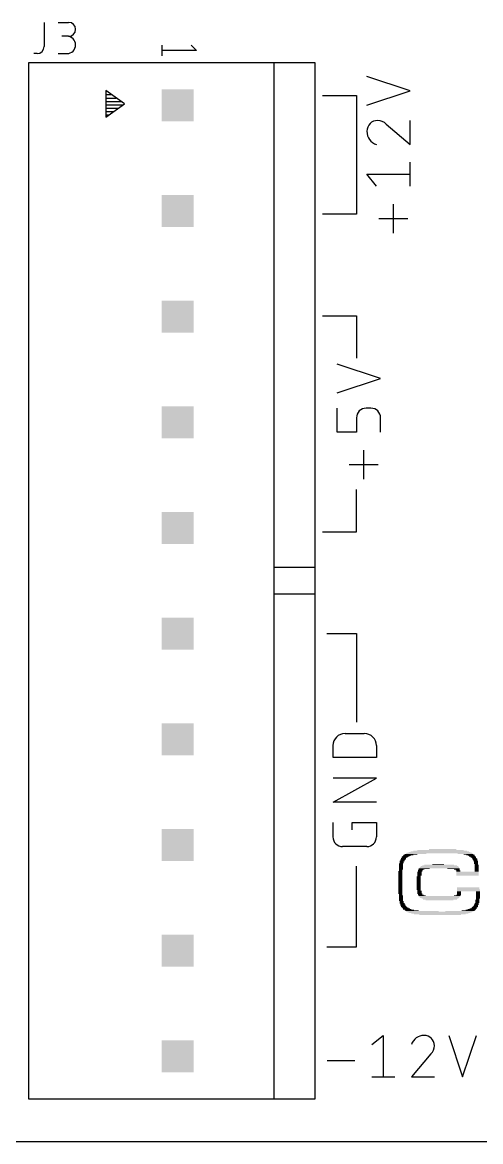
# Model space of a CAD drawing. Extents: x 0 to 94, y 0 to 124.
# Drawn here: x 50.19 to 67.36, y 0 to 41.95 of the extents above; entities that cross this region are included whole.
import ezdxf

# ---------------------------------------------------------------- set-up
doc = ezdxf.new("R2010")
doc.units = 0
for name, color, linetype in [('20', 30, 'CONTINUOUS'), ('21', 253, 'CONTINUOUS'), ('25', 253, 'CONTINUOUS'), ('51', 253, 'CONTINUOUS')]:
    doc.layers.add(name, color=color, linetype=linetype)

# ---------------------------------------------------------------- blocks, each defined once
blk = doc.blocks.new('RECT')
blk.add_solid([(-0.5, -0.5), (0.5, -0.5), (-0.5, 0.5), (0.5, 0.5)])

msp = doc.modelspace()

# ---------------------------------------------------------------- linework, layer by layer
at = {"layer": '20'}
msp.add_line((0, 0), (94, 0), dxfattribs=at)
at = {"layer": '21'}
for p, q in [((55.41, 41.1), (55.41, 40.7)), ((56.71, 40.9), (55.41, 40.9)), ((56.51, 41.1), (56.71, 40.9)), ((50.41, 40.44), (50.41, 1.6)), ((59.61, 40.44), (50.41, 40.44)), ((61.16, 40.44), (59.61, 40.44)), ((59.61, 40.44), (59.61, 21.52)), ((61.16, 21.52), (61.16, 40.44)), ((64.7255, 39.3855), (63.0999, 39.9274)), ((53.31, 39.4), (53.31, 38.4)), ((54.01, 38.9), (53.31, 39.4)), ((53.31, 39.37), (53.352, 39.37)), ((53.31, 39.243), (53.5298, 39.243)), ((53.31, 39.116), (53.7076, 39.116)), ((61.4363, 39.2112), (62.7063, 39.2112)), ((62.7063, 39.2112), (62.7063, 34.7662)), ((63.0999, 38.8437), (64.7255, 39.3855)), ((53.31, 38.989), (53.8854, 38.989)), ((53.31, 38.4), (54.01, 38.9)), ((53.31, 38.862), (53.9568, 38.862)), ((53.31, 38.735), (53.779, 38.735)), ((53.31, 38.608), (53.6012, 38.608)), ((53.31, 38.481), (53.4234, 38.481)), ((64.7255, 37.3709), (64.7255, 38.274)), ((63.8224, 38.1385), (64.7255, 37.3709)), ((64.7255, 35.8077), (64.7255, 36.7108)), ((63.4612, 35.8077), (63.0999, 36.2593)), ((63.0999, 36.2593), (64.7255, 36.2593)), ((64.0934, 34.0501), (64.0934, 35.1338)), ((62.7063, 34.7662), (61.4363, 34.7662)), ((64.6352, 34.592), (63.5515, 34.592)), ((61.4363, 30.9563), (62.7063, 30.9563)), ((62.7063, 30.9563), (62.7063, 29.3688)), ((63.6143, 28.6027), (61.9887, 29.1446)), ((61.9887, 28.0609), (63.6143, 28.6027)), ((61.9887, 26.588), (61.9887, 27.4912)), ((63.2531, 27.4912), (63.0724, 27.4912)), ((62.7112, 27.1299), (62.7112, 26.588)), ((63.6143, 26.588), (63.6143, 27.1299)), ((62.7112, 26.588), (61.9887, 26.588)), ((62.9821, 24.8304), (62.9821, 25.9141)), ((63.524, 25.3723), (62.4403, 25.3723)), ((62.7063, 22.86), (62.7063, 24.4475)), ((61.4363, 22.86), (62.7063, 22.86)), ((59.61, 21.52), (59.61, 20.52)), ((61.16, 21.52), (59.61, 21.52)), ((61.16, 20.52), (61.16, 21.52)), ((59.61, 20.52), (59.61, 1.6)), ((61.16, 20.52), (59.61, 20.52)), ((61.16, 1.6), (61.16, 20.52)), ((61.595, 19.05), (62.7063, 19.05)), ((62.7063, 19.05), (62.7063, 15.7163)), ((62.2815, 15.2951), (63.004, 15.2951)), ((61.83, 14.392), (61.83, 14.8436)), ((63.4556, 14.8436), (63.4556, 14.392)), ((63.4556, 14.392), (61.83, 14.392)), ((61.83, 12.7247), (63.4556, 13.6278)), ((63.4556, 13.6278), (61.83, 13.6278)), ((63.4556, 12.7247), (61.83, 12.7247)), ((61.83, 11.4186), (61.83, 11.9605)), ((62.5524, 11.6895), (62.5524, 11.9605)), ((62.5524, 11.9605), (63.4556, 11.9605)), ((63.4556, 11.9605), (63.4556, 11.4186)), ((63.0943, 11.0574), (62.1912, 11.0574)), ((62.7063, 7.3025), (62.7063, 10.3187)), ((61.595, 7.3025), (62.7063, 7.3025)), ((63.2846, 3.6386), (63.715, 3.9829)), ((63.715, 3.9829), (63.715, 2.4335)), ((66.1717, 3.9829), (66.6882, 2.4335)), ((66.6882, 2.4335), (67.2046, 3.9829)), ((61.6129, 3.036), (62.6458, 3.036)), ((65.5029, 3.2943), (64.7712, 2.4335)), ((63.2846, 2.4335), (64.1454, 2.4335)), ((64.7712, 2.4335), (65.632, 2.4335)), ((50.41, 1.6), (59.61, 1.6)), ((59.61, 1.6), (61.16, 1.6))]:
    msp.add_line(p, q, dxfattribs=at)
for centre, radius, start, end in [((63.5064, 37.8676), 0.4064, 90, 180), ((63.5064, 37.8375), 0.4365, 43.6033, 90), ((63.6221, 37.8676), 0.5221, 180.0001, 252.0552), ((63.0724, 27.1299), 0.3612, 90, 180), ((63.2531, 27.1299), 0.3612, 0, 90), ((62.2815, 14.8436), 0.4516, 90, 180), ((63.004, 14.8436), 0.4516, 359.9996, 90), ((62.1912, 11.4186), 0.3613, 180.001, 270), ((63.0943, 11.4186), 0.3612, 270, 0), ((65.2446, 3.4853), 0.4976, 89.9999, 162.0554), ((65.2446, 3.5956), 0.3874, 0, 90), ((65.2159, 3.5956), 0.4161, 313.6036, 359.9999)]:
    msp.add_arc(centre, radius, start, end, dxfattribs=at)
at = {"layer": '25'}
for p, q in [((51.004, 41.9505), (51.004, 41.0417)), ((51.5314, 41.9505), (51.9208, 41.9505)), ((51.9208, 41.4312), (51.6612, 41.4312)), ((50.7444, 40.7821), (50.6146, 40.7821)), ((51.5314, 40.7821), (51.8559, 40.7821))]:
    msp.add_line(p, q, dxfattribs=at)
for centre, radius, end in [((51.9208, 41.6908), 0.2596, 90), ((51.8559, 41.1066), 0.3246, 90), ((50.7444, 41.0417), 0.2596, 0)]:
    msp.add_arc(centre, radius, 270, end, dxfattribs=at)

# ---------------------------------------------------------------- block references
at = {"layer": '21', "yscale": 0.0255}
for p, xscale in [((65.8492, 10.898), 2.0144), ((65.862, 10.9235), 1.734), ((65.9385, 10.949), 1.02), ((64.4212, 10.5155), 0.1785), ((64.4085, 10.49), 0.153), ((64.4468, 10.5665), 0.1784), ((64.434, 10.541), 0.1529), ((64.4722, 10.6175), 0.1785), ((64.4722, 10.592), 0.1785), ((64.4977, 10.643), 0.1785), ((64.5233, 10.6685), 0.2296), ((64.5615, 10.694), 0.255), ((64.5997, 10.7195), 0.2805), ((64.6635, 10.745), 0.3571), ((64.7527, 10.7705), 0.4845), ((64.944, 10.796), 0.765), ((65.811, 10.8215), 2.448), ((65.8237, 10.847), 2.3205), ((65.8364, 10.8725), 2.193), ((66.78, 10.796), 0.5611), ((66.9074, 10.7705), 0.357), ((66.984, 10.745), 0.306), ((67.0222, 10.7195), 0.2294), ((67.0477, 10.694), 0.2295), ((67.0859, 10.6685), 0.204), ((67.0987, 10.643), 0.1785), ((67.1242, 10.6175), 0.1785), ((67.1497, 10.592), 0.1784), ((67.1497, 10.5665), 0.1784), ((67.1752, 10.5155), 0.1785), ((67.1625, 10.541), 0.153), ((67.188, 10.49), 0.153), ((64.3575, 10.133), 0.1529), ((64.3575, 10.1075), 0.1529), ((64.3575, 10.082), 0.1529), ((64.3575, 10.0565), 0.1529), ((64.3702, 10.184), 0.1275), ((64.3702, 10.1585), 0.1275), ((64.383, 10.4135), 0.153), ((64.383, 10.388), 0.153), ((64.383, 10.3625), 0.153), ((64.383, 10.337), 0.153), ((64.383, 10.3115), 0.153), ((64.383, 10.286), 0.153), ((64.383, 10.2605), 0.153), ((64.383, 10.235), 0.153), ((64.383, 10.2095), 0.153), ((64.4085, 10.4645), 0.153), ((64.4085, 10.439), 0.153), ((65.0714, 10.1075), 0.153), ((65.0714, 10.082), 0.153), ((65.0714, 10.0565), 0.153), ((65.1098, 10.184), 0.1784), ((65.097, 10.1585), 0.1529), ((65.097, 10.133), 0.1529), ((65.25, 10.235), 0.4081), ((65.148, 10.2095), 0.204), ((65.811, 10.2605), 1.479), ((65.8237, 10.286), 1.4535), ((65.8237, 10.3115), 1.4025), ((65.8238, 10.337), 1.3006), ((65.811, 10.3625), 1.122), ((65.7727, 10.388), 0.4335), ((66.3465, 10.235), 0.459), ((66.474, 10.2095), 0.204), ((66.4995, 10.184), 0.153), ((66.525, 10.1585), 0.153), ((66.525, 10.133), 0.153), ((66.8692, 10.1075), 0.8415), ((66.8692, 10.082), 0.8415), ((66.8692, 10.0565), 0.8415), ((67.188, 10.4645), 0.153), ((67.188, 10.439), 0.153), ((67.188, 10.4135), 0.153), ((67.2007, 10.388), 0.1275), ((67.2135, 10.3625), 0.153), ((67.2135, 10.337), 0.153), ((67.2135, 10.3115), 0.153), ((67.2135, 10.286), 0.153), ((67.2135, 10.2605), 0.153), ((67.2135, 10.235), 0.153), ((67.2135, 10.2095), 0.153), ((67.2135, 10.184), 0.153), ((67.2135, 10.1585), 0.153), ((67.2135, 10.133), 0.153), ((64.3575, 10.031), 0.1529), ((64.3575, 10.0055), 0.1529), ((64.3575, 9.98), 0.1529), ((64.3575, 9.9545), 0.1529), ((64.3575, 9.929), 0.1529), ((64.3575, 9.9035), 0.1529), ((64.3575, 9.878), 0.1529), ((64.3575, 9.8525), 0.1529), ((64.3575, 9.827), 0.1529), ((64.3575, 9.8015), 0.1529), ((64.3575, 9.776), 0.1529), ((64.3575, 9.7505), 0.1529), ((64.3575, 9.725), 0.1529), ((64.3575, 9.6995), 0.1529), ((64.3575, 9.674), 0.1529), ((64.3575, 9.6485), 0.1529), ((65.046, 9.929), 0.153), ((65.046, 9.9035), 0.153), ((65.046, 9.878), 0.153), ((65.046, 9.8525), 0.153), ((65.046, 9.827), 0.153), ((65.046, 9.8015), 0.153), ((65.046, 9.776), 0.153), ((65.046, 9.7505), 0.153), ((65.046, 9.725), 0.153), ((65.046, 9.6995), 0.153), ((65.046, 9.674), 0.153), ((65.046, 9.6485), 0.153), ((65.0714, 10.031), 0.153), ((65.0714, 10.0055), 0.153), ((65.0714, 9.98), 0.153), ((65.0587, 9.9545), 0.1275), ((66.8692, 10.031), 0.8415), ((66.8692, 10.0055), 0.8415), ((66.8692, 9.98), 0.8415), ((64.3575, 9.623), 0.1529), ((64.3575, 9.5975), 0.1529), ((64.3575, 9.572), 0.1529), ((64.3575, 9.5465), 0.1529), ((64.3575, 9.521), 0.1529), ((64.3575, 9.4955), 0.1529), ((64.3575, 9.47), 0.1529), ((64.3575, 9.4445), 0.1529), ((64.3575, 9.419), 0.1529), ((64.3575, 9.3935), 0.1529), ((64.3575, 9.368), 0.1529), ((64.3575, 9.3425), 0.1529), ((64.3575, 9.317), 0.1529), ((64.3575, 9.2915), 0.1529), ((64.3702, 9.266), 0.1275), ((64.3702, 9.2405), 0.1275), ((65.046, 9.623), 0.153), ((65.046, 9.5975), 0.153), ((65.046, 9.572), 0.153), ((65.046, 9.5465), 0.153), ((65.046, 9.521), 0.153), ((65.046, 9.4955), 0.153), ((65.046, 9.47), 0.153), ((65.046, 9.4445), 0.153), ((65.0714, 9.3935), 0.153), ((65.0714, 9.368), 0.153), ((65.0714, 9.3425), 0.153), ((65.0714, 9.317), 0.153), ((65.0842, 9.2915), 0.1785), ((65.0587, 9.419), 0.1275), ((65.097, 9.266), 0.1529), ((65.1225, 9.2405), 0.2039), ((66.5378, 9.2405), 0.1786), ((66.8948, 9.521), 0.8414), ((66.8948, 9.4955), 0.8414), ((66.8948, 9.47), 0.8414), ((66.9076, 9.4445), 0.867), ((66.9076, 9.419), 0.867), ((66.9076, 9.3935), 0.867), ((66.5506, 9.368), 0.153), ((66.5506, 9.3425), 0.153), ((66.5506, 9.317), 0.153), ((66.5506, 9.2915), 0.153), ((66.5506, 9.266), 0.153), ((67.2645, 9.368), 0.1531), ((67.2645, 9.3425), 0.1531), ((67.2645, 9.317), 0.1531), ((67.2645, 9.2915), 0.1531), ((67.2645, 9.266), 0.1531), ((67.2645, 9.2405), 0.1531), ((64.383, 9.215), 0.153), ((64.383, 9.1895), 0.153), ((64.383, 9.164), 0.153), ((64.383, 9.1385), 0.153), ((64.383, 9.113), 0.153), ((64.383, 9.0875), 0.153), ((64.383, 9.062), 0.153), ((64.383, 9.0365), 0.153), ((64.4212, 8.9345), 0.1785), ((64.4085, 9.011), 0.153), ((64.4085, 8.9855), 0.153), ((64.4085, 8.96), 0.153), ((64.434, 8.909), 0.1529), ((64.4468, 8.8835), 0.1784), ((64.4468, 8.858), 0.1784), ((64.4722, 8.8325), 0.1785), ((64.4849, 8.807), 0.204), ((65.1735, 9.215), 0.255), ((65.8237, 9.1895), 1.5555), ((65.8237, 9.164), 1.5045), ((65.8237, 9.1385), 1.4535), ((65.8364, 9.113), 1.377), ((65.8365, 9.0875), 1.2751), ((65.8238, 9.062), 1.0456), ((66.4867, 9.215), 0.2295), ((67.1625, 8.807), 0.2039), ((67.1752, 8.8325), 0.1785), ((67.2007, 8.8835), 0.1785), ((67.188, 8.858), 0.153), ((67.2135, 8.9345), 0.153), ((67.2135, 8.909), 0.153), ((67.239, 9.062), 0.153), ((67.239, 9.0365), 0.153), ((67.239, 9.011), 0.153), ((67.239, 8.9855), 0.153), ((67.239, 8.96), 0.153), ((67.2645, 9.215), 0.1531), ((67.2645, 9.1895), 0.1531), ((67.2645, 9.164), 0.1531), ((67.2645, 9.1385), 0.1531), ((67.2645, 9.113), 0.1531), ((67.2517, 9.0875), 0.1275), ((64.5105, 8.7815), 0.204), ((64.5487, 8.756), 0.2295), ((64.587, 8.7305), 0.255), ((64.6125, 8.705), 0.306), ((64.689, 8.6795), 0.357), ((64.791, 8.654), 0.51), ((65.1735, 8.6285), 1.224), ((65.8237, 8.603), 2.4225), ((65.8237, 8.5775), 2.3205), ((65.8365, 8.552), 2.1421), ((65.8364, 8.5265), 1.938), ((65.8492, 8.501), 1.5556), ((66.5632, 8.6285), 1.0455), ((66.8947, 8.654), 0.4845), ((66.984, 8.6795), 0.357), ((67.035, 8.705), 0.306), ((67.0859, 8.7305), 0.255), ((67.1115, 8.756), 0.204), ((67.1369, 8.7815), 0.204)]:
    msp.add_blockref('RECT', p, dxfattribs=dict(at, xscale=xscale))
at = {"layer": '51', "xscale": 1.2, "yscale": 1.2, "rotation": 270}
for p in [(56.01, 38.84), (56.01, 34.88), (56.01, 30.92), (56.01, 26.96), (56.01, 23), (56.01, 19.04), (56.01, 15.08), (56.01, 11.12), (56.01, 7.16), (56.01, 3.2)]:
    msp.add_blockref('RECT', p, dxfattribs=at)

doc.saveas('drawing.dxf')
